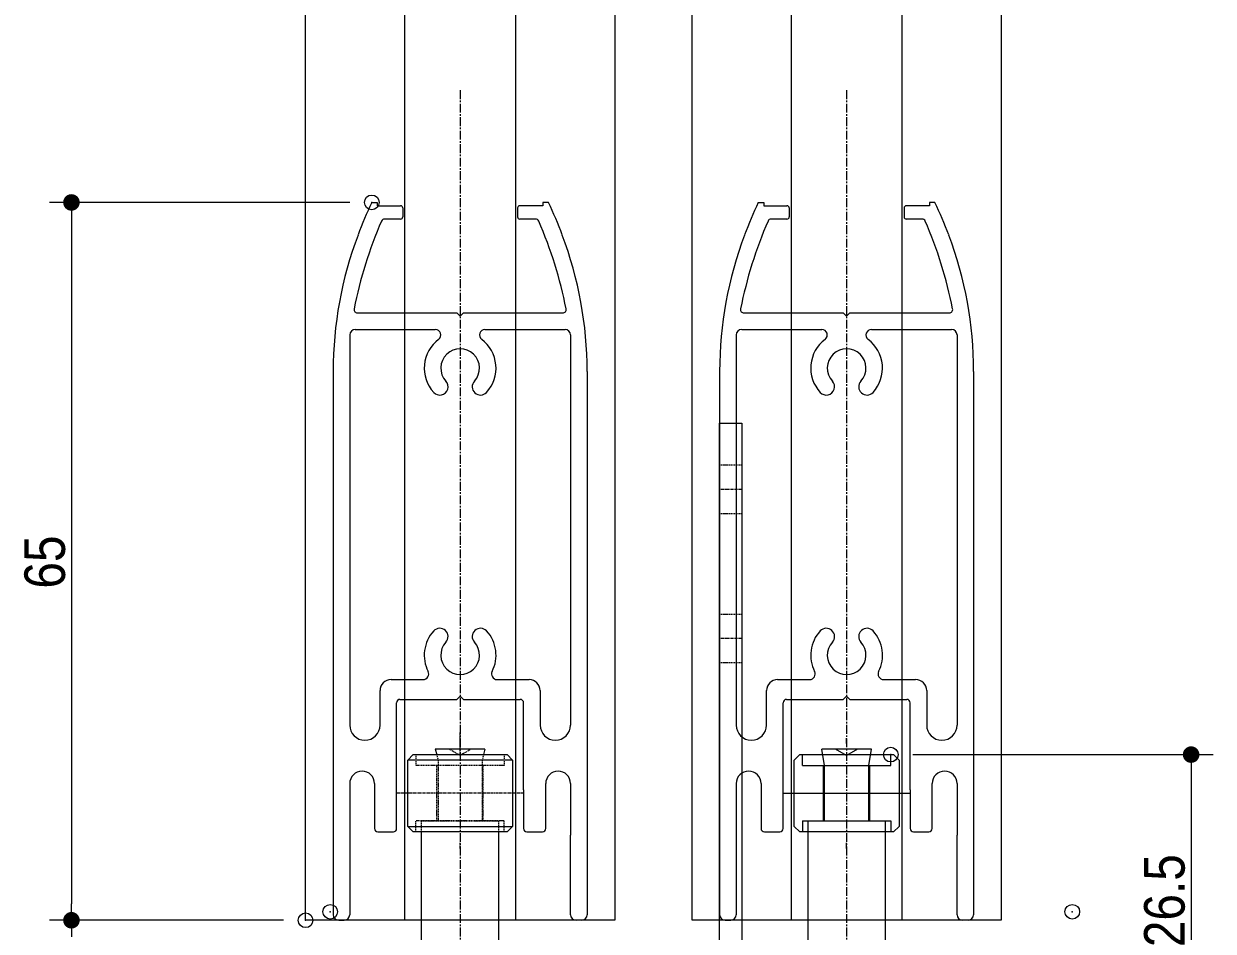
# Model space of a CAD drawing. Units: millimetres, scale not verified. Extents: x -4547 to 4547, y -2284 to 2284.
# Drawn here: x 209 to 1017, y -1606 to -990 of the extents above; entities that cross this region are included whole.
import ezdxf
from ezdxf.enums import TextEntityAlignment as Align

# ---------------------------------------------------------------- set-up
doc = ezdxf.new("R2010")
doc.units = ezdxf.units.MM
doc.header["$LTSCALE"] = 20
doc.header["$PDMODE"] = 32
doc.header["$PDSIZE"] = 10
for name, pattern in [('USER2', [1.11, 0.71, -0.4]), ('USER3', [2.91, 1.76, -0.4, 0.35, -0.4]), ('USER4', [9.172222, 5.997222, -1.058333, 1.058333, -1.058333])]:
    doc.linetypes.add(name, pattern=pattern)
for name, color, linetype, lineweight in [('0-1_3一般', 7, 'Continuous', 15), ('0-2_2寸法-1', 7, 'Continuous', 15), ('0-3_0', 7, 'Continuous', 25)]:
    doc.layers.add(name, color=color, linetype=linetype, lineweight=lineweight)
doc.layers.add('0-4_Defpoints', color=7, linetype='Continuous')
doc.styles.add('ＭＳ Ｐゴシック', font='')
doc.styles.get('ＭＳ Ｐゴシック').set_extended_font_data('MS PGothic')

# ---------------------------------------------------------------- blocks, each defined once
blk = doc.blocks.new('グループ-43')
at = {"layer": '0-1_3一般', "linetype": 'USER4', "lineweight": 5}
for p, q in [((36923.8, -20697.1), (36923.8, -33143.2)), ((42173.8, -20697.1), (42173.8, -33846.3))]:
    blk.add_line(p, q, dxfattribs=at)
at = {"layer": '0-1_3一般', "lineweight": 5}
for p, q in [((35723.8, -22221.3), (35798.8, -22221.3)), ((35798.8, -22221.3), (35798.8, -22266.3)), ((35798.8, -22266.3), (36113.8, -22266.3)), ((36143.8, -22296.3), (36143.8, -22416.3)), ((37703.8, -22296.3), (37703.8, -22416.3)), ((41393.8, -22296.3), (41393.8, -22416.3)), ((42953.8, -22296.3), (42953.8, -22416.3)), ((43298.8, -22266.3), (42983.8, -22266.3)), ((43298.8, -22221.3), (43298.8, -22266.3)), ((43373.8, -22221.3), (43298.8, -22221.3)), ((36113.8, -22446.3), (35897.8, -22446.3)), ((37949.9, -22446.3), (37733.8, -22446.3)), ((41363.8, -22446.3), (41147.8, -22446.3)), ((43199.9, -22446.3), (42983.8, -22446.3)), ((35528, -23721.3), (36878.8, -23721.3)), ((40778, -23721.3), (42128.8, -23721.3)), ((42128.8, -23721.3), (42173.8, -23766.3)), ((42173.8, -23766.3), (42218.8, -23721.3)), ((42218.8, -23721.3), (43569.6, -23721.3)), ((35423.8, -24021.3), (35423.8, -29320)), ((35498.8, -23946.3), (36586.3, -23946.3)), ((37261.3, -23946.3), (38348.8, -23946.3)), ((38423.8, -24021.3), (38423.8, -29320)), ((40673.8, -24021.3), (40673.8, -29320)), ((40748.8, -23946.3), (41836.3, -23946.3)), ((42511.3, -23946.3), (43598.8, -23946.3)), ((43673.8, -24021.3), (43673.8, -29320)), ((35198.8, -24516), (35198.8, -31896.3)), ((38648.8, -24516), (38648.8, -31896.3)), ((40448.8, -24516), (40448.8, -31896.3)), ((43898.8, -24516), (43898.8, -31896.3)), ((35986.3, -28701.3), (36422.4, -28701.3)), ((37425.2, -28701.3), (37861.3, -28701.3)), ((41236.3, -28701.3), (41672.4, -28701.3)), ((42675.2, -28701.3), (43111.3, -28701.3)), ((35836.3, -29320), (35836.3, -28851.3)), ((38011.3, -28851.3), (38011.3, -29320)), ((41086.3, -29320), (41086.3, -28851.3)), ((43261.3, -28851.3), (43261.3, -29320)), ((36061.3, -30726.3), (36061.3, -29016.3)), ((36106.3, -28971.3), (36878.8, -28971.3)), ((36923.8, -28926.3), (36878.8, -28971.3)), ((36968.8, -28971.3), (36923.8, -28926.3)), ((36968.8, -28971.3), (37741.3, -28971.3)), ((37786.3, -30201.3), (37786.3, -29016.3)), ((41311.3, -30726.3), (41311.3, -29016.3)), ((41356.3, -28971.3), (42128.8, -28971.3)), ((42173.8, -28926.3), (42128.8, -28971.3)), ((42218.8, -28971.3), (42173.8, -28926.3)), ((42218.8, -28971.3), (42991.3, -28971.3)), ((43036.3, -30201.3), (43036.3, -29016.3)), ((35423.8, -30115), (35423.8, -31896.3)), ((35761.3, -30115), (35761.3, -30726.3)), ((37786.3, -30201.3), (37786.3, -30726.3)), ((38086.3, -30726.3), (38086.3, -30115)), ((38423.8, -30115), (38423.8, -30816.3)), ((40673.8, -30115), (40673.8, -31896.3)), ((41011.3, -30115), (41011.3, -30726.3)), ((43036.3, -30201.3), (43036.3, -30726.3)), ((43336.3, -30726.3), (43336.3, -30115)), ((43673.8, -30115), (43673.8, -30816.3)), ((35806.3, -30771.3), (36016.3, -30771.3)), ((37831.3, -30771.3), (38041.3, -30771.3)), ((38423.8, -31896.3), (38423.8, -30816.3)), ((41056.3, -30771.3), (41266.3, -30771.3)), ((43081.3, -30771.3), (43291.3, -30771.3)), ((43673.8, -31896.3), (43673.8, -30816.3)), ((35273.8, -31971.3), (35348.8, -31971.3)), ((38573.8, -31971.3), (38498.8, -31971.3)), ((40523.8, -31971.3), (40598.8, -31971.3)), ((43823.8, -31971.3), (43748.8, -31971.3))]:
    blk.add_line(p, q, dxfattribs=at)
for points in [[(38123.8, -22221.3), (38048.8, -22221.3), (38048.8, -22266.3), (37733.8, -22266.3)], [(40973.8, -22221.3), (41048.8, -22221.3), (41048.8, -22266.3), (41363.8, -22266.3)], [(36878.8, -23721.3), (36923.8, -23766.3), (36968.8, -23721.3), (38319.6, -23721.3)]]:
    blk.add_lwpolyline(points, dxfattribs=at)
for centre, radius, start, end in [((41150.6, -24780.6), 6000, 154.7505, 159.33677), ((36113.8, -22296.3), 30, 0, 90), ((37733.8, -22296.3), 30, 90, 180), ((32697.1, -24780.6), 6000, 20.66323, 25.2495), ((46400.6, -24780.6), 6000, 154.7505, 159.33677), ((41363.8, -22296.3), 30, 0, 90), ((42983.8, -22296.3), 30, 90, 180), ((37947.1, -24780.6), 6000, 20.66323, 25.2495), ((35897.8, -22491.3), 45, 90, 156.45056), ((36113.8, -22416.3), 30, 270, 0), ((37733.8, -22416.3), 30, 180, 270), ((37949.9, -22491.3), 45, 23.54944, 90), ((41147.8, -22491.3), 45, 90, 156.45056), ((41363.8, -22416.3), 30, 270, 0), ((42983.8, -22416.3), 30, 180, 270), ((43199.9, -22491.3), 45, 23.54944, 90), ((41150.6, -24780.6), 5775, 156.45056, 168.88762), ((32697.1, -24780.6), 5775, 11.11238, 23.54944), ((46400.6, -24780.6), 5775, 156.45056, 168.88762), ((37947.1, -24780.6), 5775, 11.11238, 23.54944), ((40448.8, -24516), 5250, 159.33677, 180), ((33398.8, -24516), 5250, 0, 20.66323), ((45698.8, -24516), 5250, 159.33677, 180), ((38648.8, -24516), 5250, 0, 20.66323), ((35528, -23676.3), 45, 168.88762, 270), ((38319.6, -23676.3), 45, 270, 11.11238), ((40778, -23676.3), 45, 168.88762, 270), ((43569.6, -23676.3), 45, 270, 11.11238), ((35498.8, -24021.3), 75, 90, 180), ((36586.3, -24021.3), 75, 306.8699, 90), ((37261.3, -24021.3), 75, 90, 233.1301), ((38348.8, -24021.3), 75, 0, 90), ((40748.8, -24021.3), 75, 90, 180), ((41836.3, -24021.3), 75, 306.8699, 90), ((42511.3, -24021.3), 75, 90, 233.1301), ((43598.8, -24021.3), 75, 0, 90), ((36923.8, -24471.3), 487.5, 126.8699, 222.5424), ((36923.8, -24471.3), 262.5, 317.4576, 222.5424), ((36923.8, -24471.3), 487.5, 317.4576, 53.1301), ((42173.8, -24471.3), 487.5, 126.8699, 222.5424), ((42173.8, -24471.3), 262.5, 317.4576, 222.5424), ((42173.8, -24471.3), 487.5, 317.4576, 53.1301), ((36647.5, -24724.8), 112.5, 222.5424, 42.5424), ((37200.1, -24724.8), 112.5, 137.4576, 317.4576), ((41897.5, -24724.8), 112.5, 222.5424, 42.5424), ((42450.1, -24724.8), 112.5, 137.4576, 317.4576), ((36923.8, -28371.3), 487.5, 137.4576, 206.95775), ((36647.5, -28117.7), 112.5, 317.4576, 137.4576), ((37200.1, -28117.7), 112.5, 42.5424, 222.5424), ((36923.8, -28371.3), 487.5, 333.04225, 42.5424), ((42173.8, -28371.3), 487.5, 137.4576, 206.95775), ((41897.5, -28117.7), 112.5, 317.4576, 137.4576), ((42450.1, -28117.7), 112.5, 42.5424, 222.5424), ((42173.8, -28371.3), 487.5, 333.04225, 42.5424), ((36923.8, -28371.3), 262.5, 137.4576, 42.5424), ((42173.8, -28371.3), 262.5, 137.4576, 42.5424), ((36422.4, -28626.3), 75, 270, 26.95775), ((37425.2, -28626.3), 75, 153.04225, 270), ((41672.4, -28626.3), 75, 270, 26.95775), ((42675.2, -28626.3), 75, 153.04225, 270), ((35986.3, -28851.3), 150, 90, 180), ((37861.3, -28851.3), 150, 0, 90), ((41236.3, -28851.3), 150, 90, 180), ((43111.3, -28851.3), 150, 0, 90), ((36106.3, -29016.3), 45, 90, 180), ((37741.3, -29016.3), 45, 0, 90), ((41356.3, -29016.3), 45, 90, 180), ((42991.3, -29016.3), 45, 0, 90), ((35630.1, -29320), 206.2, 180, 270), ((35630.1, -29320), 206.2, 270, 0), ((38217.6, -29320), 206.2, 180, 0), ((40880.1, -29320), 206.2, 180, 270), ((40880.1, -29320), 206.2, 270, 0), ((43467.6, -29320), 206.2, 180, 0), ((35592.6, -30115), 168.8, 90, 180), ((35592.6, -30115), 168.8, 0, 90), ((38255.1, -30115), 168.8, 0, 180), ((40842.6, -30115), 168.8, 90, 180), ((40842.6, -30115), 168.8, 0, 90), ((43505.1, -30115), 168.8, 0, 180), ((35806.3, -30726.3), 45, 180, 270), ((36016.3, -30726.3), 45, 270, 0), ((37831.3, -30726.3), 45, 180, 270), ((38041.3, -30726.3), 45, 270, 0), ((41056.3, -30726.3), 45, 180, 270), ((41266.3, -30726.3), 45, 270, 0), ((43081.3, -30726.3), 45, 180, 270), ((43291.3, -30726.3), 45, 270, 0), ((35273.8, -31896.3), 75, 180, 270), ((35348.8, -31896.3), 75, 270, 0), ((38498.8, -31896.3), 75, 180, 270), ((38573.8, -31896.3), 75, 270, 0), ((40523.8, -31896.3), 75, 180, 270), ((40598.8, -31896.3), 75, 270, 0), ((43748.8, -31896.3), 75, 180, 270), ((43823.8, -31896.3), 75, 270, 0)]:
    blk.add_arc(centre, radius, start, end, dxfattribs=at)
blk = doc.blocks.new('グループ-46')
at = {"layer": '0-1_3一般', "lineweight": 5}
for p, q in [((42173.8, -29571.3), (42173.8, -29496.3)), ((41461.3, -29796.3), (41536.3, -29721.3)), ((41536.3, -29721.3), (41573.8, -29721.3)), ((42023.8, -29646.3), (41836.3, -29646.3)), ((41873.8, -29871.3), (41836.3, -29646.3)), ((41848.8, -29721.3), (42498.8, -29721.3)), ((42323.8, -29646.3), (42023.8, -29646.3)), ((42511.3, -29646.3), (42323.8, -29646.3)), ((42473.8, -29871.3), (42511.3, -29646.3)), ((42498.8, -29721.3), (42773.8, -29721.3)), ((42886.3, -29796.3), (42811.3, -29721.3)), ((41461.3, -30696.3), (41461.3, -29796.3)), ((41873.8, -30621.3), (41873.8, -29871.3)), ((42473.8, -30621.3), (42473.8, -29871.3)), ((42488.8, -30621.3), (42488.8, -29871.3)), ((42886.3, -29796.3), (42886.3, -30696.3)), ((41311.3, -30246.3), (43036.3, -30246.3)), ((41461.3, -30696.3), (41536.3, -30771.3)), ((41648.8, -30621.3), (41873.8, -30621.3)), ((41648.8, -30621.3), (41648.8, -33246.3)), ((41858.8, -30621.3), (42488.8, -30621.3)), ((42473.8, -30621.3), (42698.8, -30621.3)), ((42488.8, -30621.3), (42773.8, -30621.3)), ((42698.8, -30621.3), (42698.8, -33246.3)), ((42886.3, -30696.3), (42811.3, -30771.3)), ((41648.8, -30771.3), (41573.8, -30771.3)), ((42698.8, -30771.3), (41648.8, -30771.3)), ((42811.3, -30771.3), (42773.8, -30771.3)), ((42173.8, -30996.3), (42173.8, -30921.3)), ((42173.8, -33621.3), (42173.8, -33096.3)), ((41798.8, -33246.3), (41648.8, -33246.3)), ((41798.8, -33546.3), (41798.8, -33246.3)), ((41798.8, -33246.3), (41798.8, -33546.3)), ((42173.8, -33246.3), (42173.8, -33846.3)), ((42548.8, -33246.3), (42548.8, -33546.3)), ((42698.8, -33246.3), (42548.8, -33246.3)), ((42548.8, -33546.3), (42548.8, -33246.3)), ((40823.8, -33396.3), (41099.8, -33396.3)), ((40823.8, -33696.3), (40823.8, -33396.3)), ((41099.8, -33396.3), (41798.8, -33396.3)), ((41798.8, -33396.3), (42548.8, -33396.3)), ((42548.8, -33396.3), (43247.9, -33396.3)), ((43247.9, -33396.3), (43523.8, -33396.3)), ((43523.8, -33696.3), (43523.8, -33396.3)), ((41798.8, -33546.3), (41761.3, -33696.3)), ((42586.3, -33696.3), (42548.8, -33546.3)), ((41099.8, -33696.3), (40823.8, -33696.3)), ((41723.8, -33696.3), (41099.8, -33696.3)), ((41761.3, -33696.3), (41948.8, -33696.3)), ((41798.8, -33696.3), (42548.8, -33696.3)), ((43523.8, -33696.3), (43247.9, -33696.3))]:
    blk.add_line(p, q, dxfattribs=at)
for points in [[(41573.8, -29871.3), (41573.8, -29721.3), (41848.8, -29721.3)], [(42323.8, -29646.3), (42173.8, -29732.9), (42023.8, -29646.3)], [(42773.8, -29871.3), (42773.8, -29721.3), (42811.3, -29721.3)], [(41573.8, -29871.3), (41858.8, -29871.3), (42488.8, -29871.3), (42773.8, -29871.3)], [(41573.8, -30621.3), (41858.8, -30621.3), (41858.8, -29871.3)], [(41573.8, -30621.3), (41573.8, -30771.3), (41536.3, -30771.3)], [(42773.8, -30621.3), (42773.8, -30771.3), (42698.8, -30771.3)], [(42923.8, -33396.3), (42923.8, -33246.3), (41423.8, -33246.3), (41423.8, -33396.3)], [(41423.8, -33696.3), (41423.8, -33546.3), (42923.8, -33546.3), (42923.8, -33696.3)], [(42398.8, -33696.3), (42173.8, -33566.4), (41948.8, -33696.3)], [(43247.9, -33696.3), (42623.8, -33696.3), (41723.8, -33696.3)], [(41948.8, -33696.3), (42398.8, -33696.3), (42586.3, -33696.3)]]:
    blk.add_lwpolyline(points, dxfattribs=at)
blk = doc.blocks.new('グループ-51')
at = {"layer": '0-1_3一般', "lineweight": 5}
for p, q in [((34823.8, -31971.3), (34823.8, 7044)), ((36173.8, -31971.3), (36173.8, 7044)), ((37673.8, 7044), (37673.8, -31971.3)), ((39023.8, 7044), (39023.8, -31971.3)), ((40073.8, -31971.3), (40073.8, 7044)), ((41423.8, -31971.3), (41423.8, 7044)), ((42923.8, 7044), (42923.8, -31971.3)), ((44273.8, 7044), (44273.8, -31971.3)), ((39023.8, -31971.3), (37673.8, -31971.3)), ((41423.8, -31971.3), (40073.8, -31971.3)), ((42923.8, -31971.3), (41423.8, -31971.3)), ((44273.8, -31971.3), (42923.8, -31971.3))]:
    blk.add_line(p, q, dxfattribs=at)
blk.add_lwpolyline([(37673.8, -31971.3), (36173.8, -31971.3), (34823.8, -31971.3)], dxfattribs=at)
blk = doc.blocks.new('グループ-58')
at = {"layer": '0-1_3一般'}
for name in ['グループ-43', 'グループ-51', 'グループ-46']:
    blk.add_blockref(name, (0, 0), dxfattribs=at)
blk = doc.blocks.new('グループ-59')
at = {"layer": '0-1_3一般'}
for p, q in [((40748.8, -25221.3), (40748.8, -27816.3)), ((40448.8, -26451.3), (40448.8, -25791.3)), ((40748.8, -25791.3), (40748.8, -26451.3)), ((40448.8, -28476.3), (40448.8, -27816.3)), ((40748.8, -27816.3), (40748.8, -28476.3)), ((40448.8, -32496.3), (40448.8, -28476.3)), ((40748.8, -28476.3), (40748.8, -32496.3)), ((36286.3, -29721.3), (36211.3, -29796.3)), ((36286.3, -29721.3), (36323.8, -29721.3)), ((36323.8, -29721.3), (37523.8, -29721.3)), ((36773.8, -29646.3), (36586.3, -29646.3)), ((36586.3, -29646.3), (36605.1, -29721.3)), ((37073.8, -29646.3), (36773.8, -29646.3)), ((37261.3, -29646.3), (37073.8, -29646.3)), ((37261.3, -29646.3), (37242.6, -29721.3)), ((37523.8, -29721.3), (37561.3, -29721.3)), ((37561.3, -29721.3), (37636.3, -29796.3)), ((37636.3, -29796.3), (36211.3, -29796.3)), ((36211.3, -30696.3), (36211.3, -29796.3)), ((37636.3, -29796.3), (37636.3, -30696.3)), ((36211.3, -30696.3), (37636.3, -30696.3)), ((36286.3, -30771.3), (36211.3, -30696.3)), ((37561.3, -30771.3), (37636.3, -30696.3)), ((36323.8, -30771.3), (36286.3, -30771.3)), ((37523.8, -30771.3), (36323.8, -30771.3)), ((36398.8, -32571.3), (36398.8, -30771.3)), ((37448.8, -32571.3), (37448.8, -30771.3)), ((37561.3, -30771.3), (37523.8, -30771.3)), ((35948.8, -32571.3), (36548.8, -32571.3)), ((37448.8, -32571.3), (36398.8, -32571.3)), ((36548.8, -32571.3), (37298.8, -32571.3)), ((37298.8, -32571.3), (40373.8, -32571.3)), ((37298.8, -32871.3), (36548.8, -32871.3)), ((37336.3, -33021.3), (37298.8, -32871.3)), ((40373.8, -32871.3), (37298.8, -32871.3))]:
    blk.add_line(p, q, dxfattribs=at)
at = {"layer": '0-1_3一般', "linetype": 'USER2'}
for p, q in [((40748.8, -25791.3), (40448.8, -25791.3)), ((40748.8, -26451.3), (40448.8, -26451.3)), ((40748.8, -27816.3), (40448.8, -27816.3)), ((40748.8, -28476.3), (40448.8, -28476.3)), ((36323.8, -29721.3), (36323.8, -29871.3)), ((36605.1, -29721.3), (36623.8, -29796.3)), ((37242.6, -29721.3), (37223.8, -29796.3)), ((37523.8, -29721.3), (37523.8, -29871.3)), ((36608.8, -29871.3), (36323.8, -29871.3)), ((36608.8, -30621.3), (36608.8, -29871.3)), ((36623.8, -29796.3), (36623.8, -30621.3)), ((37223.8, -29796.3), (37223.8, -30621.3)), ((37523.8, -29871.3), (37238.8, -29871.3)), ((36608.8, -30621.3), (36323.8, -30621.3)), ((36323.8, -30771.3), (36323.8, -30621.3)), ((36398.8, -30771.3), (36398.8, -30621.3)), ((37238.8, -30621.3), (36608.8, -30621.3)), ((37223.8, -30621.3), (37448.8, -30621.3)), ((37523.8, -30621.3), (37238.8, -30621.3)), ((37448.8, -30771.3), (37448.8, -30621.3)), ((37523.8, -30771.3), (37523.8, -30621.3)), ((36548.8, -32571.3), (36548.8, -32871.3)), ((36548.8, -32871.3), (36548.8, -32571.3)), ((37298.8, -32871.3), (37298.8, -32571.3)), ((37298.8, -32871.3), (37298.8, -32571.3))]:
    blk.add_line(p, q, dxfattribs=at)
at = {"layer": '0-1_3一般', "linetype": 'USER3'}
for p, q in [((40748.8, -26121.3), (40448.8, -26121.3)), ((40748.8, -28146.3), (40448.8, -28146.3)), ((36923.8, -29732.9), (36923.8, -29421.3)), ((36923.8, -29571.3), (36923.8, -29496.3)), ((37786.3, -30246.3), (36061.3, -30246.3)), ((36923.8, -30996.3), (36923.8, -30921.3)), ((36923.8, -32871.3), (36923.8, -32571.3))]:
    blk.add_line(p, q, dxfattribs=at)
at = {"layer": '0-1_3一般'}
for points in [[(40448.8, -27816.3), (40448.8, -25221.3), (40748.8, -25221.3)], [(36548.8, -32871.3), (35948.8, -32871.3), (35948.8, -32571.3)], [(36548.8, -32871.3), (36511.3, -33021.3), (37336.3, -33021.3)]]:
    blk.add_lwpolyline(points, dxfattribs=at)
at = {"layer": '0-1_3一般', "linetype": 'USER2'}
for points in [[(37073.8, -29646.3), (36923.8, -29732.9), (36773.8, -29646.3)], [(37238.8, -30621.3), (37238.8, -29871.3), (36608.8, -29871.3)], [(36398.8, -30621.3), (36623.8, -30621.3), (37223.8, -30621.3)], [(37148.8, -33021.3), (36923.8, -32891.4), (36698.8, -33021.3)]]:
    blk.add_lwpolyline(points, dxfattribs=at)
at = {"layer": '0-1_3一般'}
for radius in [375, 75]:
    blk.add_arc((40373.8, -32496.3), radius, 270, 0, dxfattribs=at)
blk = doc.blocks.new('_Dot')
at = {"layer": '0-3_0'}
blk.add_line((-10, 0), (-20, 0), dxfattribs=at)
for points in [[(0, 0), (-10, 0), (-9.92, 1.25)], [(0, 0), (-9.92, -1.25), (-10, 0)], [(0, 0), (-9.92, 1.25), (-9.69, 2.49)], [(0, 0), (-9.69, -2.49), (-9.92, -1.25)], [(0, 0), (-9.69, 2.49), (-9.3, 3.68)], [(0, 0), (-9.3, -3.68), (-9.69, -2.49)], [(0, 0), (-9.3, 3.68), (-8.76, 4.82)], [(0, 0), (-8.76, -4.82), (-9.3, -3.68)], [(0, 0), (-8.76, 4.82), (-8.09, 5.88)], [(0, 0), (-8.09, -5.88), (-8.76, -4.82)], [(0, 0), (-8.09, 5.88), (-7.29, 6.85)], [(0, 0), (-7.29, -6.85), (-8.09, -5.88)], [(0, 0), (-7.29, 6.85), (-6.37, 7.71)], [(0, 0), (-6.37, -7.71), (-7.29, -6.85)], [(0, 0), (-6.37, 7.71), (-5.36, 8.44)], [(0, 0), (-5.36, -8.44), (-6.37, -7.71)], [(0, 0), (-5.36, 8.44), (-4.26, 9.05)], [(0, 0), (-4.26, -9.05), (-5.36, -8.44)], [(0, 0), (-4.26, 9.05), (-3.09, 9.51)], [(0, 0), (-3.09, -9.51), (-4.26, -9.05)], [(0, 0), (-3.09, 9.51), (-1.87, 9.82)], [(0, 0), (-1.87, -9.82), (-3.09, -9.51)], [(0, 0), (-1.87, 9.82), (-0.63, 9.98)], [(0, 0), (-0.63, -9.98), (-1.87, -9.82)], [(0, 0), (-0.63, 9.98), (0.63, 9.98)], [(0, 0), (0.63, -9.98), (-0.63, -9.98)], [(0, 0), (0.63, 9.98), (1.87, 9.82)], [(0, 0), (1.87, 9.82), (3.09, 9.51)], [(0, 0), (3.09, 9.51), (4.26, 9.05)], [(0, 0), (4.26, 9.05), (5.36, 8.44)], [(0, 0), (5.36, 8.44), (6.37, 7.71)], [(0, 0), (6.37, 7.71), (7.29, 6.85)], [(0, 0), (7.29, 6.85), (8.09, 5.88)], [(0, 0), (8.09, 5.88), (8.76, 4.82)], [(0, 0), (8.76, 4.82), (9.3, 3.68)], [(0, 0), (9.3, 3.68), (9.69, 2.49)], [(0, 0), (9.69, 2.49), (9.92, 1.25)], [(0, 0), (9.92, 1.25), (10, 0)], [(0, 0), (1.87, -9.82), (0.63, -9.98)], [(0, 0), (3.09, -9.51), (1.87, -9.82)], [(0, 0), (4.26, -9.05), (3.09, -9.51)], [(0, 0), (5.36, -8.44), (4.26, -9.05)], [(0, 0), (6.37, -7.71), (5.36, -8.44)], [(0, 0), (7.29, -6.85), (6.37, -7.71)], [(0, 0), (8.09, -5.88), (7.29, -6.85)], [(0, 0), (8.76, -4.82), (8.09, -5.88)], [(0, 0), (9.3, -3.68), (8.76, -4.82)], [(0, 0), (9.69, -2.49), (9.3, -3.68)], [(0, 0), (9.92, -1.25), (9.69, -2.49)], [(0, 0), (10, 0), (9.92, -1.25)]]:
    blk.add_solid(points, dxfattribs=at)

msp = doc.modelspace()

# ---------------------------------------------------------------- linework, layer by layer
at = {"layer": '0-2_2寸法-1'}
for p, q in [((430.57, -1111.06), (226.57, -1111.06)), ((241.57, -1122.32), (241.57, -1587.31)), ((813.07, -1486.06), (1017.06, -1486.06)), ((1002.06, -1497.32), (1002.06, -1673.56)), ((385.57, -1598.56), (226.57, -1598.56)), ((385.57, -1598.56), (226.57, -1598.56))]:
    msp.add_line(p, q, dxfattribs=at)
at = {"layer": '0-4_Defpoints'}
for p in [(445.57, -1111.06), (798.07, -1486.06), (417.32, -1592.81), (921.32, -1592.81), (241.57, -1598.56), (400.57, -1598.56)]:
    msp.add_point(p, dxfattribs=at)

# ---------------------------------------------------------------- block references
at = {"layer": '0-1_3一般', "xscale": 0.05, "yscale": 0.05}
for name in ['グループ-58', 'グループ-59']:
    msp.add_blockref(name, (-1340.62, 0), dxfattribs=at)
at = {"layer": '0-2_2寸法-1', "xscale": 0.5627563, "yscale": 0.5627563}
for p, rotation in [((241.57, -1111.06), 90), ((1002.06, -1486.06), 90), ((241.57, -1598.56), 270), ((241.57, -1598.56), 90)]:
    msp.add_blockref('_Dot', p, dxfattribs=dict(at, rotation=rotation))

# ---------------------------------------------------------------- texts
at = {"layer": '0-2_2寸法-1', "style": 'ＭＳ Ｐゴシック', "width": 0.9}
for s, p in [('65', (245.45, -1373.33)), ('26.5', (1005.94, -1616.85))]:
    msp.add_text(s, height=27.57, rotation=90, dxfattribs=at).set_placement(p, align=Align.BOTTOM_LEFT)

doc.saveas('drawing.dxf')
